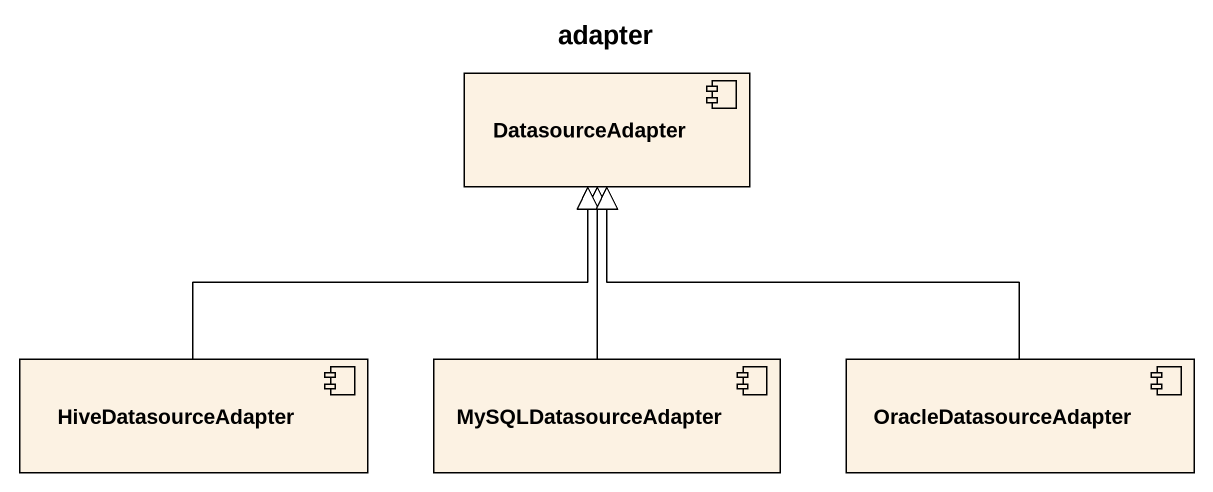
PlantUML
@startuml
title adapter
component DatasourceAdapter
component HiveDatasourceAdapter
component MySQLDatasourceAdapter
component OracleDatasourceAdapter
HiveDatasourceAdapter -up-|> DatasourceAdapter
MySQLDatasourceAdapter -up-|> DatasourceAdapter
OracleDatasourceAdapter -up-|> DatasourceAdapter
@enduml
